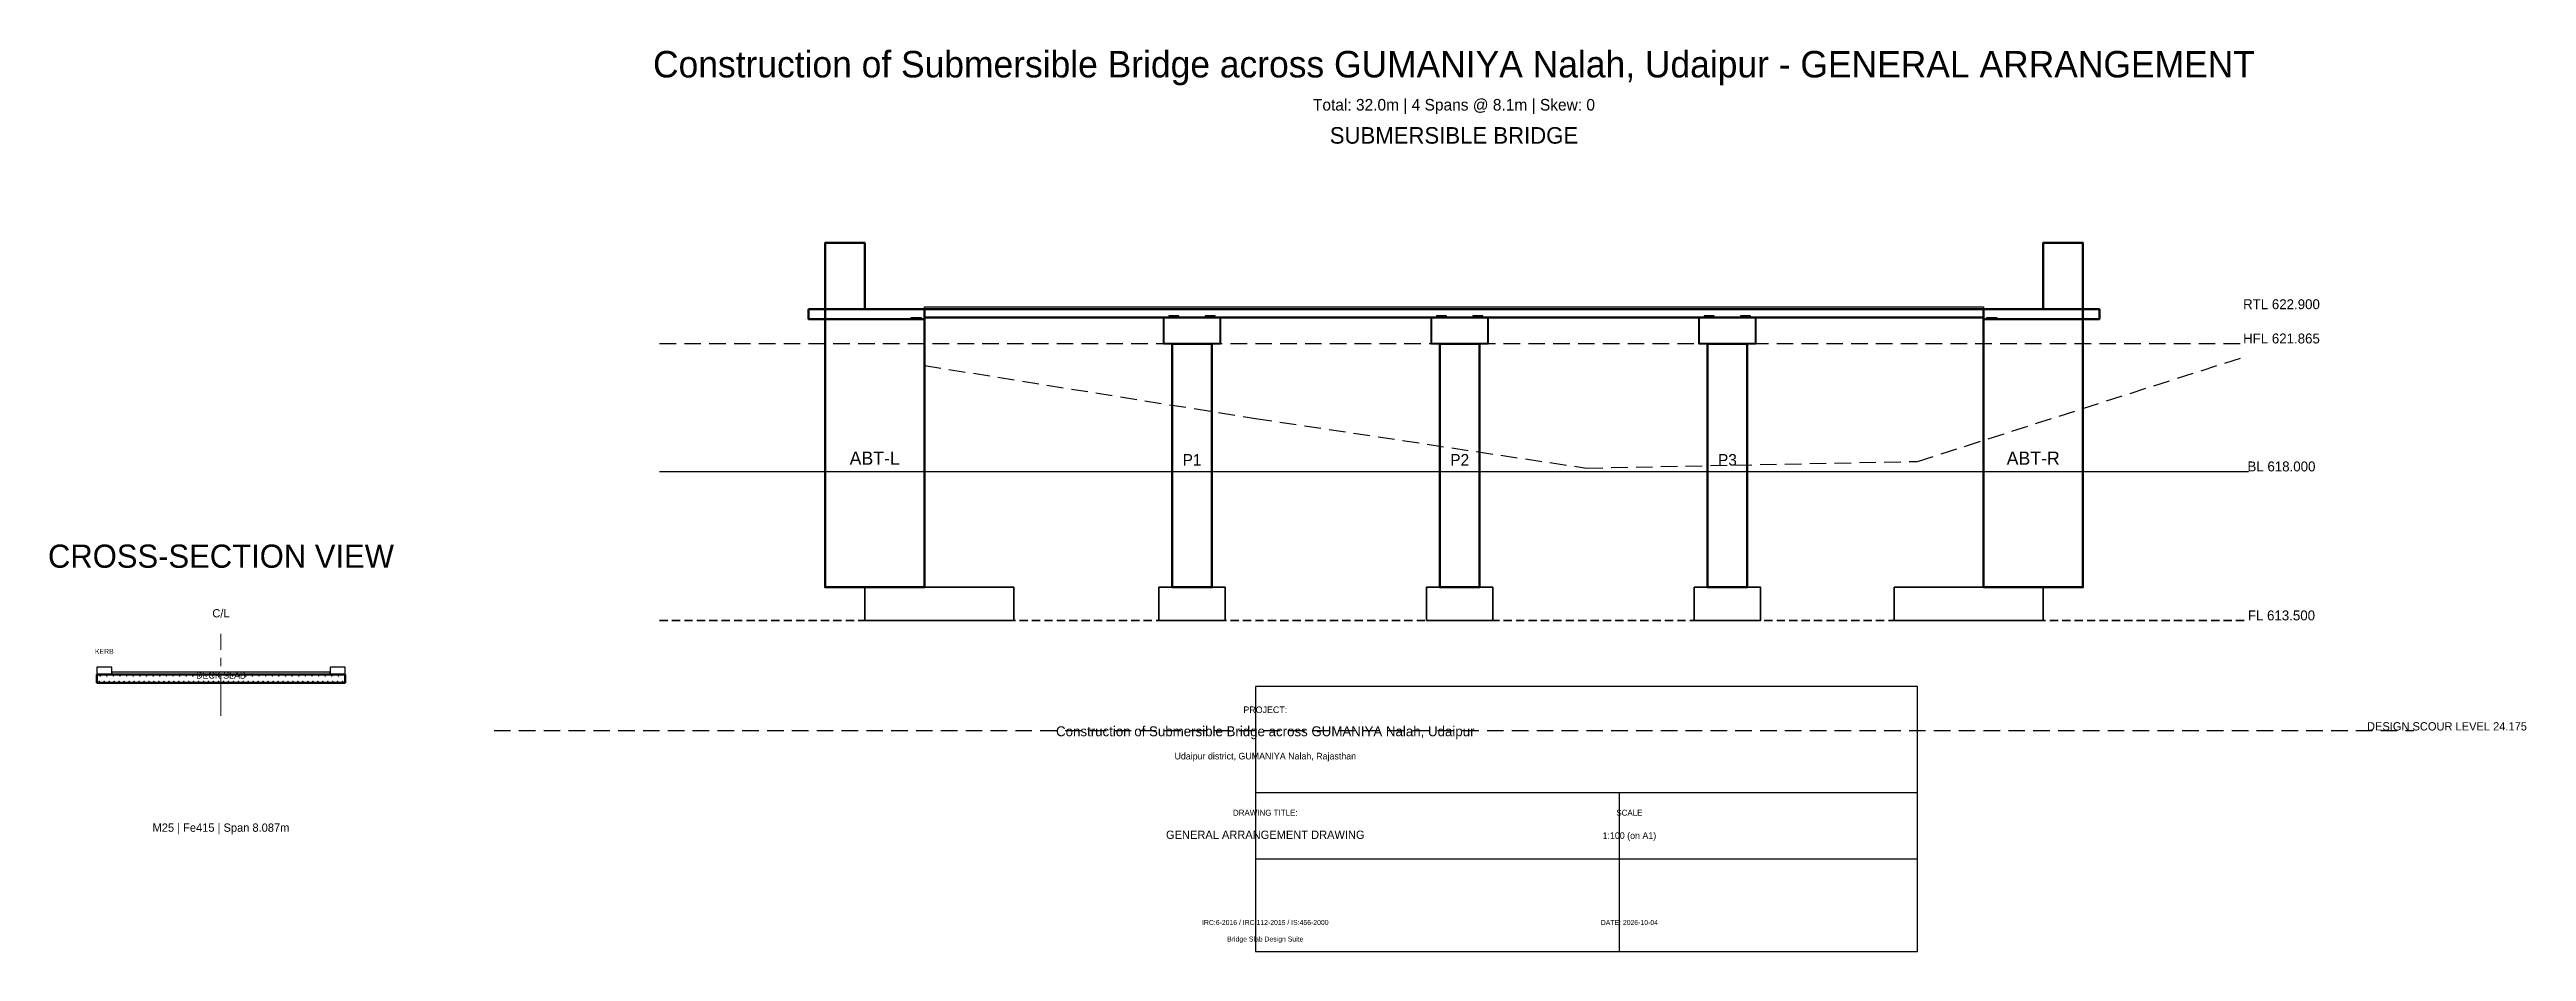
# Model space of a CAD drawing. Header units: metres. Extents: x -26 to 48, y -14 to 651.
# Drawn here: x -26.4 to 48.4, y 623.5 to 650.7 of the extents above.
import ezdxf
from ezdxf.enums import TextEntityAlignment as Align

# ---------------------------------------------------------------- set-up
doc = ezdxf.new("R2010")
doc.units = ezdxf.units.M
for name, pattern in [('CENTER', [2, 1.25, -0.25, 0.25, -0.25]), ('DASHED', [0.75, 0.5, -0.25]), ('HIDDEN', [0.375, 0.25, -0.125])]:
    doc.linetypes.add(name, pattern=pattern)
for name, color, linetype, lineweight in [('A-GRID', 8, 'CENTER', 15), ('A-TEXT', 7, 'CONTINUOUS', 18), ('A-TITLE', 7, 'CONTINUOUS', 25), ('G-BED', 32, 'CONTINUOUS', 25), ('G-HFL', 150, 'DASHED', 25), ('G-NGL', 30, 'DASHED', 25), ('H-CONC', 253, 'CONTINUOUS', 15), ('S-ABUT', 5, 'CONTINUOUS', 50), ('S-BEARING', 6, 'CONTINUOUS', 30), ('S-DECK', 4, 'CONTINUOUS', 50), ('S-FNDTN', 2, 'HIDDEN', 35), ('S-KERB', 8, 'CONTINUOUS', 25), ('S-PIER', 3, 'CONTINUOUS', 50), ('S-PIERCAP', 3, 'CONTINUOUS', 40), ('X-REBAR', 1, 'CONTINUOUS', 18)]:
    doc.layers.add(name, color=color, linetype=linetype, lineweight=lineweight)

msp = doc.modelspace()

# ---------------------------------------------------------------- hatches: boundary and pattern name
at = {"layer": 'H-CONC'}
h = msp.add_hatch(dxfattribs=at)
h.set_pattern_fill('ANSI31', color=256, scale=0.05, style=0)
h.set_pattern_definition([])
h.paths.add_polyline_path([(0, 642.9), (32, 642.9), (32, 642.65), (0, 642.65)])
h = msp.add_hatch(dxfattribs=at)
h.set_pattern_fill('ANSI31', color=256, scale=0.04, style=0)
h.set_pattern_definition([])
h.paths.add_polyline_path([(7.487, 641.85), (8.687, 641.85), (8.687, 634.5), (7.487, 634.5)])
h = msp.add_hatch(dxfattribs=at)
h.set_pattern_fill('ANSI31', color=256, scale=0.04, style=0)
h.set_pattern_definition([])
h.paths.add_polyline_path([(15.574, 641.85), (16.774, 641.85), (16.774, 634.5), (15.574, 634.5)])
h = msp.add_hatch(dxfattribs=at)
h.set_pattern_fill('ANSI31', color=256, scale=0.04, style=0)
h.set_pattern_definition([])
h.paths.add_polyline_path([(23.661, 641.85), (24.861, 641.85), (24.861, 634.5), (23.661, 634.5)])
h = msp.add_hatch(dxfattribs=at)
h.set_pattern_fill('ANSI32', color=256, scale=0.08, style=0)
h.set_pattern_definition([])
h.paths.add_polyline_path([(-1.8, 634.5), (2.7, 634.5), (2.7, 633.5), (-1.8, 633.5)])
h = msp.add_hatch(dxfattribs=at)
h.set_pattern_fill('ANSI32', color=256, scale=0.08, style=0)
h.set_pattern_definition([])
h.paths.add_polyline_path([(29.3, 634.5), (33.8, 634.5), (33.8, 633.5), (29.3, 633.5)])
h = msp.add_hatch(dxfattribs=at)
h.set_pattern_fill('ANSI31', color=256, scale=0.03, style=0)
h.set_pattern_definition([])
h.paths.add_polyline_path([(-25, 631.865), (-17.5, 631.865), (-17.5, 631.615), (-25, 631.615)])

# ---------------------------------------------------------------- linework, layer by layer
at = {"layer": 'A-GRID', "linetype": 'CENTER'}
msp.add_line((-21.25, 630.615), (-21.25, 633.09), dxfattribs=at)
at = {"layer": 'A-TITLE', "linetype": 'CONTINUOUS'}
for p, q in [((10, 628.3), (30, 628.3)), ((21, 623.5), (21, 628.3)), ((10, 626.3), (30, 626.3))]:
    msp.add_line(p, q, dxfattribs=at)
msp.add_lwpolyline([(10, 623.5), (30, 623.5), (30, 631.5), (10, 631.5)], close=True, dxfattribs=at)
at = {"layer": 'G-BED', "linetype": 'CONTINUOUS'}
msp.add_line((-8, 638), (40, 638), dxfattribs=at)
at = {"layer": 'G-BED', "linetype": 'DASHED'}
msp.add_line((-13, 630.175), (45, 630.175), dxfattribs=at)
at = {"layer": 'G-HFL', "linetype": 'DASHED'}
msp.add_line((-8, 641.865), (40, 641.865), dxfattribs=at)
at = {"layer": 'G-NGL', "linetype": 'DASHED'}
msp.add_lwpolyline([(0, 641.2), (10, 639.6), (20, 638.1), (30, 638.3), (40, 641.5)], dxfattribs=at)
at = {"layer": 'S-ABUT', "linetype": 'CONTINUOUS'}
for points in [[(-3, 642.9), (-1.8, 642.9), (-1.8, 644.9), (-3, 644.9)], [(33.8, 642.9), (35, 642.9), (35, 644.9), (33.8, 644.9)], [(-3, 642.9), (0, 642.9), (0, 634.5), (-3, 634.5)], [(32, 642.9), (35, 642.9), (35, 634.5), (32, 634.5)]]:
    msp.add_lwpolyline(points, close=True, dxfattribs=at)
at = {"layer": 'S-BEARING', "linetype": 'CONTINUOUS'}
for points in [[(-0.4, 642.65), (-0.1, 642.65), (-0.1, 642.6), (-0.4, 642.6)], [(7.387, 642.65), (7.687, 642.65), (7.687, 642.7), (7.387, 642.7)], [(8.487, 642.65), (8.787, 642.65), (8.787, 642.7), (8.487, 642.7)], [(15.474, 642.65), (15.774, 642.65), (15.774, 642.7), (15.474, 642.7)], [(16.574, 642.65), (16.874, 642.65), (16.874, 642.7), (16.574, 642.7)], [(23.561, 642.65), (23.861, 642.65), (23.861, 642.7), (23.561, 642.7)], [(24.661, 642.65), (24.961, 642.65), (24.961, 642.7), (24.661, 642.7)], [(32.1, 642.65), (32.4, 642.65), (32.4, 642.6), (32.1, 642.6)]]:
    msp.add_lwpolyline(points, close=True, dxfattribs=at)
at = {"layer": 'S-DECK', "linetype": 'CONTINUOUS'}
msp.add_line((0, 642.9), (32, 642.9), dxfattribs=at)
for points in [[(-3.5, 642.9), (0, 642.9), (0, 642.6), (-3.5, 642.6)], [(0, 642.9), (32, 642.9), (32, 642.65), (0, 642.65)], [(32, 642.9), (35.5, 642.9), (35.5, 642.6), (32, 642.6)], [(-25, 631.865), (-17.5, 631.865), (-17.5, 631.615), (-25, 631.615)]]:
    msp.add_lwpolyline(points, close=True, dxfattribs=at)
at = {"layer": 'S-FNDTN', "linetype": 'HIDDEN'}
msp.add_line((-8, 633.5), (40, 633.5), dxfattribs=at)
at = {"layer": 'S-FNDTN', "linetype": 'CONTINUOUS'}
for points in [[(-1.8, 634.5), (2.7, 634.5), (2.7, 633.5), (-1.8, 633.5)], [(7.087, 634.5), (9.087, 634.5), (9.087, 633.5), (7.087, 633.5)], [(15.174, 634.5), (17.174, 634.5), (17.174, 633.5), (15.174, 633.5)], [(23.261, 634.5), (25.261, 634.5), (25.261, 633.5), (23.261, 633.5)], [(29.3, 634.5), (33.8, 634.5), (33.8, 633.5), (29.3, 633.5)]]:
    msp.add_lwpolyline(points, close=True, dxfattribs=at)
at = {"layer": 'S-KERB', "linetype": 'CONTINUOUS'}
for points in [[(0, 642.975), (32, 642.975), (32, 642.9), (0, 642.9)], [(-25, 631.865), (-24.55, 631.865), (-24.55, 632.09), (-25, 632.09)], [(-24.55, 631.865), (-17.95, 631.865), (-17.95, 631.94), (-24.55, 631.94)], [(-17.95, 631.865), (-17.5, 631.865), (-17.5, 632.09), (-17.95, 632.09)]]:
    msp.add_lwpolyline(points, close=True, dxfattribs=at)
at = {"layer": 'S-PIER', "linetype": 'CONTINUOUS'}
for points in [[(7.487, 641.85), (8.687, 641.85), (8.687, 634.5), (7.487, 634.5)], [(15.574, 641.85), (16.774, 641.85), (16.774, 634.5), (15.574, 634.5)], [(23.661, 641.85), (24.861, 641.85), (24.861, 634.5), (23.661, 634.5)]]:
    msp.add_lwpolyline(points, close=True, dxfattribs=at)
at = {"layer": 'S-PIERCAP', "linetype": 'CONTINUOUS'}
for points in [[(7.237, 642.65), (8.937, 642.65), (8.937, 641.85), (7.237, 641.85)], [(15.324, 642.65), (17.024, 642.65), (17.024, 641.85), (15.324, 641.85)], [(23.411, 642.65), (25.111, 642.65), (25.111, 641.85), (23.411, 641.85)]]:
    msp.add_lwpolyline(points, close=True, dxfattribs=at)
at = {"layer": 'X-REBAR'}
for centre, radius in [((-24.925, 631.655), 0.01), ((-24.9, 631.825), 0.008), ((-24.775, 631.655), 0.01), ((-24.7, 631.825), 0.008), ((-24.625, 631.655), 0.01), ((-24.5, 631.825), 0.008), ((-24.475, 631.655), 0.01), ((-24.325, 631.655), 0.01), ((-24.3, 631.825), 0.008), ((-24.175, 631.655), 0.01), ((-24.1, 631.825), 0.008), ((-24.025, 631.655), 0.01), ((-23.9, 631.825), 0.008), ((-23.875, 631.655), 0.01), ((-23.725, 631.655), 0.01), ((-23.7, 631.825), 0.008), ((-23.575, 631.655), 0.01), ((-23.5, 631.825), 0.008), ((-23.425, 631.655), 0.01), ((-23.3, 631.825), 0.008), ((-23.275, 631.655), 0.01), ((-23.125, 631.655), 0.01), ((-23.1, 631.825), 0.008), ((-22.975, 631.655), 0.01), ((-22.9, 631.825), 0.008), ((-22.825, 631.655), 0.01), ((-22.7, 631.825), 0.008), ((-22.675, 631.655), 0.01), ((-22.525, 631.655), 0.01), ((-22.5, 631.825), 0.008), ((-22.375, 631.655), 0.01), ((-22.3, 631.825), 0.008), ((-22.225, 631.655), 0.01), ((-22.1, 631.825), 0.008), ((-22.075, 631.655), 0.01), ((-21.925, 631.655), 0.01), ((-21.9, 631.825), 0.008), ((-21.775, 631.655), 0.01), ((-21.7, 631.825), 0.008), ((-21.625, 631.655), 0.01), ((-21.5, 631.825), 0.008), ((-21.475, 631.655), 0.01), ((-21.325, 631.655), 0.01), ((-21.3, 631.825), 0.008), ((-21.175, 631.655), 0.01), ((-21.1, 631.825), 0.008), ((-21.025, 631.655), 0.01), ((-20.9, 631.825), 0.008), ((-20.875, 631.655), 0.01), ((-20.725, 631.655), 0.01), ((-20.7, 631.825), 0.008), ((-20.575, 631.655), 0.01), ((-20.5, 631.825), 0.008), ((-20.425, 631.655), 0.01), ((-20.3, 631.825), 0.008), ((-20.275, 631.655), 0.01), ((-20.125, 631.655), 0.01), ((-20.1, 631.825), 0.008), ((-19.975, 631.655), 0.01), ((-19.9, 631.825), 0.008), ((-19.825, 631.655), 0.01), ((-19.7, 631.825), 0.008), ((-19.675, 631.655), 0.01), ((-19.525, 631.655), 0.01), ((-19.5, 631.825), 0.008), ((-19.375, 631.655), 0.01), ((-19.3, 631.825), 0.008), ((-19.225, 631.655), 0.01), ((-19.1, 631.825), 0.008), ((-19.075, 631.655), 0.01), ((-18.925, 631.655), 0.01), ((-18.9, 631.825), 0.008), ((-18.775, 631.655), 0.01), ((-18.7, 631.825), 0.008), ((-18.625, 631.655), 0.01), ((-18.5, 631.825), 0.008), ((-18.475, 631.655), 0.01), ((-18.325, 631.655), 0.01), ((-18.3, 631.825), 0.008), ((-18.175, 631.655), 0.01), ((-18.1, 631.825), 0.008), ((-18.025, 631.655), 0.01), ((-17.9, 631.825), 0.008), ((-17.875, 631.655), 0.01), ((-17.725, 631.655), 0.01), ((-17.7, 631.825), 0.008), ((-17.575, 631.655), 0.01)]:
    msp.add_circle(centre, radius, dxfattribs=at)

# ---------------------------------------------------------------- texts
at = {"layer": 'A-GRID'}
msp.add_text('C/L', height=0.25, dxfattribs=at).set_placement((-21.25, 633.59), align=Align.CENTER)
at = {"layer": 'A-TEXT'}
for s, height, p in [('Construction of Submersible Bridge across GUMANIYA Nalah, Udaipur - GENERAL ARRANGEMENT', 0.8, (16, 649.9)), ('Total: 32.0m | 4 Spans @ 8.1m | Skew: 0', 0.35, (16, 648.9)), ('SUBMERSIBLE BRIDGE', 0.5, (16, 647.9)), ('RTL 622.900', 0.3, (41, 642.9)), ('ABT-L', 0.4, (-1.5, 638.2)), ('P1', 0.35, (8.087, 638.175)), ('P2', 0.35, (16.174, 638.175)), ('P3', 0.35, (24.261, 638.175)), ('ABT-R', 0.4, (33.5, 638.2)), ('CROSS-SECTION VIEW', 0.7, (-21.25, 635.09)), ('FL 613.500', 0.3, (41, 633.5)), ('KERB', 0.15, (-24.775, 632.49)), ('DECK SLAB', 0.2, (-21.25, 631.74)), ('M25 | Fe415 | Span 8.087m', 0.25, (-21.25, 627.115))]:
    msp.add_text(s, height=height, dxfattribs=at).set_placement(p, align=Align.CENTER)
at = {"layer": 'A-TITLE'}
for s, height, p in [('PROJECT:', 0.2, (10.3, 630.7)), ('Construction of Submersible Bridge across GUMANIYA Nalah, Udaipur', 0.3, (10.3, 630)), ('Udaipur district, GUMANIYA Nalah, Rajasthan', 0.2, (10.3, 629.3)), ('GENERAL ARRANGEMENT DRAWING', 0.25, (10.3, 626.9)), ('DRAWING TITLE:', 0.18, (10.3, 627.6)), ('1:100 (on A1)', 0.2, (21.3, 626.9)), ('SCALE', 0.18, (21.3, 627.6)), ('IRC:6-2016 / IRC:112-2015 / IS:456-2000', 0.15, (10.3, 624.3)), ('DATE: 2026-10-04', 0.15, (21.3, 624.3)), ('Bridge Slab Design Suite', 0.15, (10.3, 623.8))]:
    msp.add_text(s, height=height, dxfattribs=at).set_placement(p, align=Align.CENTER)
at = {"layer": 'G-BED'}
for s, height, p in [('BL 618.000', 0.3, (41, 638)), ('DESIGN SCOUR LEVEL 24.175', 0.25, (46, 630.175))]:
    msp.add_text(s, height=height, dxfattribs=at).set_placement(p, align=Align.CENTER)
at = {"layer": 'G-HFL'}
msp.add_text('HFL 621.865', height=0.3, dxfattribs=at).set_placement((41, 641.865), align=Align.CENTER)

doc.saveas('drawing.dxf')
